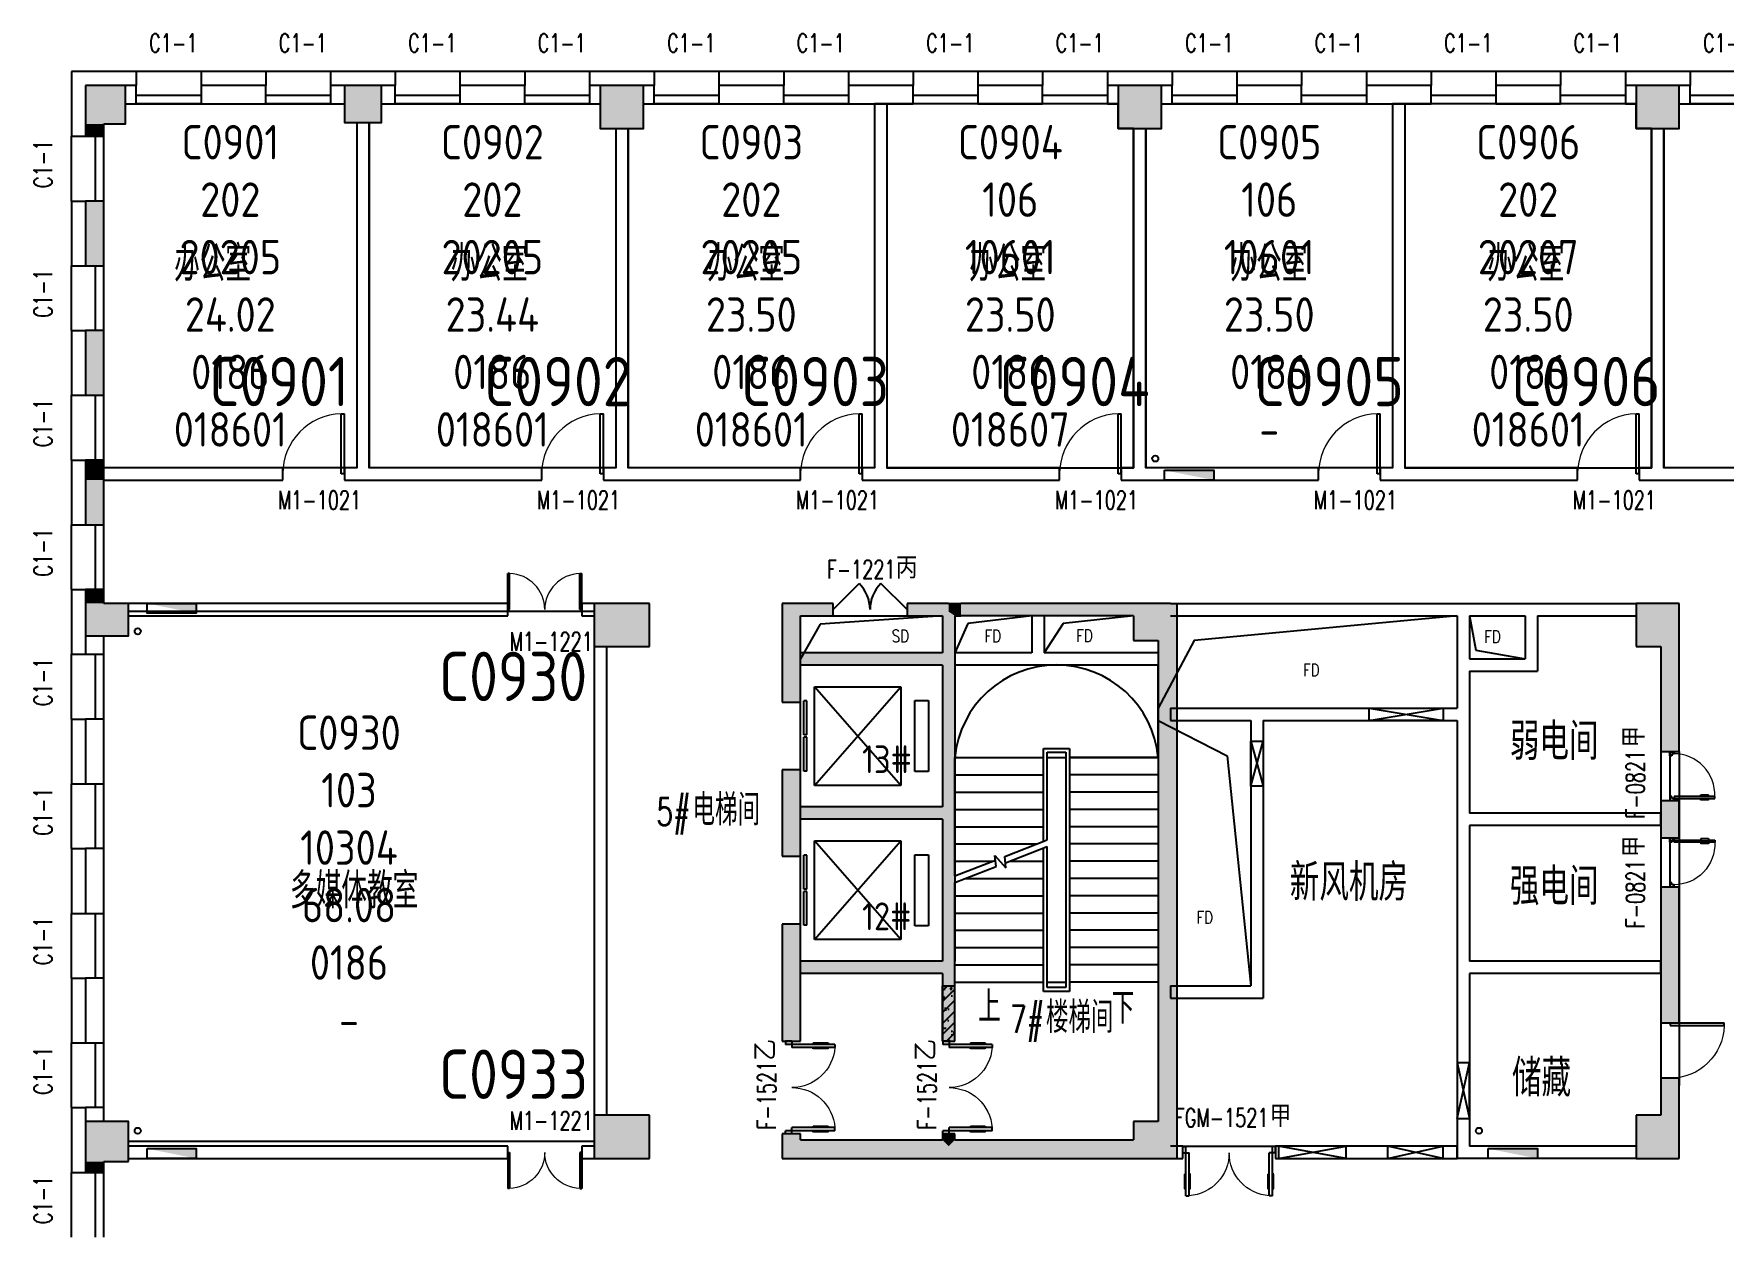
# Model space of a CAD drawing. Extents: x 1296333 to 1372130, y 313528 to 416301.
# Drawn here: x 1296358 to 1323788, y 323590 to 343101 of the extents above; entities that cross this region are included whole.
import ezdxf
from ezdxf.enums import TextEntityAlignment as Align

# ---------------------------------------------------------------- set-up
doc = ezdxf.new("R2010")
doc.units = 0
doc.header["$LTSCALE"] = 1000
doc.header["$MEASUREMENT"] = 0
for name, color, linetype in [('body', 30, 'Continuous'), ('name', 1, 'Continuous'), ('RM$', 5, 'Continuous'), ('RM$TXT', 5, 'Continuous'), ('消防', 222, 'Continuous')]:
    doc.layers.add(name, color=color, linetype=linetype)
doc.styles.add('-宋体', font='GBENOR.shx', dxfattribs={"bigfont": 'GBCBIG.shx'})
doc.styles.add('_HZTXT', font='txt.shx', dxfattribs={"width": 0.8, "bigfont": 'hztxt.shx'})
doc.styles.add('_TCH_DIM', font='SIMPLEX', dxfattribs={"bigfont": 'GBCBIG'})
doc.styles.add('_TCH_WINDOW', font='txt.shx', dxfattribs={"height": 3.5, "bigfont": 'hztxt.shx'})
doc.styles.get("Standard").update_dxf_attribs({"font": 'gbenor.shx', "bigfont": 'gbcbig.shx'})

# ---------------------------------------------------------------- blocks, each defined once
blk = doc.blocks.new('cde')
at = {"layer": '消防'}
blk.add_hatch(color=256, dxfattribs=at).paths.add_polyline_path([(-873427, -271674), (-874227, -271674), (-873427, -271834)])
blk.add_lwpolyline([(-874227, -271674), (-873427, -271674), (-873427, -271834), (-874227, -271834)], close=True, dxfattribs=at)
blk = doc.blocks.new('dxwq')
at = {"layer": 'name'}
for s, p in [('13#', (-1158128, -383031)), ('12#', (-1158128, -385577))]:
    blk.add_text(s, height=450, dxfattribs=at).set_placement(p)
blk = doc.blocks.new('$WINLIB2D$00000004')
for p, q in [((-0.5, 0.5), (0.5, 0.5)), ((-0.5, 0.241), (0.5, 0.241)), ((-0.5, -0.5), (0.5, -0.5))]:
    blk.add_line(p, q)
blk = doc.blocks.new('$DorLib2D$00000001')
for p, q in [((0.45, 0.975), (0.5, 0.975)), ((0.45, 0), (0.45, 0.975)), ((0.5, 0), (0.5, 0.975)), ((0.5, 0), (0.45, 0))]:
    blk.add_line(p, q)
at = {"lineweight": 13}
blk.add_arc((0.475, 0), 0.975, 91.4693, 180, dxfattribs=at)
blk = doc.blocks.new('$DorLib2D$00000002')
for p, q in [((-0.5, 0), (-0.5, 0.4875)), ((-0.475, 0.4875), (-0.5, 0.4875)), ((-0.475, 0), (-0.475, 0.4875)), ((0.475, 0), (0.475, 0.4875)), ((0.475, 0.4875), (0.5, 0.4875)), ((0.5, 0), (0.5, 0.4875)), ((-0.5, 0), (-0.475, 0)), ((0.5, 0), (0.475, 0))]:
    blk.add_line(p, q)
at = {"lineweight": 13}
for centre, start, end in [((-0.4875, 0), 0, 88.53072), ((0.4875, 0), 91.46928, 180)]:
    blk.add_arc(centre, 0.4875, start, end, dxfattribs=at)
blk = doc.blocks.new('$DorLib2D$00000009')
at = {"lineweight": 13}
for p, q in [((0.378, 0.782), (0.378, 0.624)), ((0.489, 0.782), (0.489, 0.624))]:
    blk.add_line(p, q, dxfattribs=at)
for p, q in [((0.413, 0.782), (0.378, 0.782)), ((0.413, 0.905), (0.413, 0.081)), ((0.454, 0.905), (0.413, 0.905)), ((0.454, 0.081), (0.454, 0.905)), ((0.489, 0.782), (0.454, 0.782)), ((0.413, 0.624), (0.378, 0.624)), ((0.489, 0.624), (0.454, 0.624)), ((-0.494, 0.081), (-0.453, 0.081)), ((-0.494, -0.002), (-0.494, 0.081)), ((-0.453, 0.081), (-0.453, 0.039)), ((-0.453, 0.039), (-0.412, 0.039)), ((-0.412, 0.039), (-0.412, -0.002)), ((0.413, 0.081), (0.454, 0.081)), ((0.454, 0.039), (0.413, 0.039)), ((0.413, 0.039), (0.413, -0.002)), ((0.495, 0.081), (0.454, 0.081)), ((0.454, 0.081), (0.454, 0.039)), ((0.495, -0.002), (0.495, 0.081)), ((-0.494, -0.002), (-0.494, -0.002)), ((-0.412, -0.002), (-0.494, -0.002)), ((0.413, -0.002), (0.495, -0.002)), ((0.495, -0.002), (0.495, -0.002))]:
    blk.add_line(p, q)
blk.add_arc((0.372, 0.082), 0.825, 87.134, 180.0717, dxfattribs=at)
blk = doc.blocks.new('$DorLib2D$00000011')
at = {"lineweight": 13}
for p, q in [((-0.483, 0.396), (-0.483, 0.235)), ((-0.417, 0.396), (-0.417, 0.235)), ((0.417, 0.396), (0.417, 0.235)), ((0.483, 0.396), (0.483, 0.235))]:
    blk.add_line(p, q, dxfattribs=at)
for p, q in [((-0.483, 0.396), (-0.467, 0.396)), ((-0.467, 0.471), (-0.467, -0.062)), ((-0.467, 0.471), (-0.433, 0.471)), ((-0.433, 0.471), (-0.433, 0.004)), ((-0.417, 0.396), (-0.433, 0.396)), ((0.417, 0.396), (0.433, 0.396)), ((0.433, 0.471), (0.433, 0.004)), ((0.467, 0.471), (0.433, 0.471)), ((0.467, 0.471), (0.467, -0.062)), ((0.483, 0.396), (0.467, 0.396)), ((-0.483, 0.235), (-0.467, 0.235)), ((-0.417, 0.235), (-0.433, 0.235)), ((0.417, 0.235), (0.433, 0.235)), ((0.483, 0.235), (0.467, 0.235)), ((-0.5, 0.004), (-0.433, 0.004)), ((-0.5, 0.004), (-0.5, -0.062)), ((0.5, 0.004), (0.433, 0.004)), ((0.5, 0.004), (0.5, -0.062)), ((-0.5, -0.062), (-0.467, -0.062)), ((0.5, -0.062), (0.467, -0.062))]:
    blk.add_line(p, q)
for centre, start, end in [((-0.467, 0.004), 0, 85.904), ((0.467, 0.004), 94.096, 180)]:
    blk.add_arc(centre, 0.467, start, end, dxfattribs=at)
blk = doc.blocks.new('$TCHSYS$LDOR22D')
for p, q in [((-0.517, 0.833), (-0.017, 0.833)), ((-0.517, 0.833), (-0.517, 0.667)), ((-0.017, 0.833), (-0.017, 0.667)), ((0.017, 0.833), (0.017, 0.667)), ((0.017, 0.833), (0.517, 0.833)), ((0.517, 0.833), (0.517, 0.667)), ((-0.517, 0.667), (-0.017, 0.667)), ((-0.5, 0.5), (0.5, 0.5)), ((0.017, 0.667), (0.517, 0.667))]:
    blk.add_line(p, q)
blk = doc.blocks.new('$DorLib2D$00000116')
at = {"color": 0}
for p, q in [((-0.5, 0), (-0.146, 0.354)), ((0.5, 0), (0.146, 0.354))]:
    blk.add_line(p, q, dxfattribs=at)
for centre, start, end in [((-0.5, 0), 0, 45), ((0.5, 0), 135, 180)]:
    blk.add_arc(centre, 0.5, start, end, dxfattribs=at)

msp = doc.modelspace()

# ---------------------------------------------------------------- hatches: boundary and pattern name
at = {"layer": 'body'}
for points in [[(1297194, 341639), (1297844, 341639), (1297844, 342264), (1297194, 342264)], [(1301394, 341664), (1301994, 341664), (1301994, 342264), (1301394, 342264)], [(1305544, 341564), (1306244, 341564), (1306244, 342264), (1305544, 342264)], [(1313944, 341564), (1314644, 341564), (1314644, 342264), (1313944, 342264)], [(1322344, 341564), (1323044, 341564), (1323044, 342264), (1322344, 342264)], [(1297494, 341639), (1297194, 341639), (1297194, 341440), (1297494, 341440)], [(1297194, 340390), (1297194, 339340), (1297494, 339340), (1297494, 340390)], [(1297194, 338290), (1297194, 337240), (1297494, 337240), (1297494, 338290)], [(1297494, 335865), (1297494, 336190), (1297194, 336190), (1297194, 335865)], [(1297194, 335865), (1297194, 335140), (1297494, 335140), (1297494, 335865)], [(1297194, 333865), (1297494, 333865), (1297494, 334090), (1297194, 334090)], [(1297194, 333340), (1297894, 333340), (1297894, 333865), (1297194, 333865)], [(1305444, 333165), (1306344, 333165), (1306344, 333865), (1305444, 333865)], [(1308794, 333665), (1309319, 333665), (1309319, 333865), (1308494, 333865)], [(1308494, 333865), (1308494, 332265), (1308794, 332265), (1308794, 333665)], [(1311194, 333865), (1310519, 333865), (1310519, 333665), (1311094, 333665), (1311194, 333731)], [(1311194, 333731), (1311294, 333665), (1311394, 333665), (1311394, 333865), (1311194, 333865)], [(1312644, 333665), (1312644, 333865), (1311394, 333865), (1311394, 333665)], [(1314194, 333665), (1314194, 333865), (1312644, 333865), (1312644, 333665)], [(1314794, 333865), (1314194, 333865), (1314194, 333265), (1314794, 333265)], [(1314794, 333865), (1314794, 333265), (1314594, 333265), (1314594, 333065), (1314894, 333065), (1314894, 333865)], [(1322344, 333165), (1323044, 333165), (1323044, 333865), (1322344, 333865)], [(1311194, 333731), (1311094, 333665), (1311094, 333065), (1311160, 332998), (1311294, 333065), (1311294, 333665)], [(1311160, 332998), (1311094, 333065), (1308794, 333065), (1308794, 332865), (1311094, 332865)], [(1311160, 332998), (1311094, 332865), (1311094, 330565), (1311160, 330498), (1311294, 330565), (1311294, 333065)], [(1314594, 325465), (1314794, 325465), (1314794, 324865), (1314894, 324865), (1314894, 333065), (1314594, 333065)], [(1323044, 333165), (1322744, 333165), (1322744, 331465), (1323044, 331465)], [(1308794, 329765), (1308794, 331165), (1308494, 331165), (1308494, 329765)], [(1311160, 330498), (1311094, 330565), (1308794, 330565), (1308794, 330365), (1311094, 330365)], [(1311160, 330498), (1311094, 330365), (1311094, 328065), (1311160, 327998), (1311294, 328065), (1311294, 330565)], [(1323044, 330065), (1323044, 330665), (1322744, 330665), (1322744, 330065)], [(1323044, 327065), (1323044, 329265), (1322744, 329265), (1322744, 327065)], [(1308794, 326765), (1308794, 328665), (1308494, 328665), (1308494, 326765)], [(1311160, 327998), (1311094, 328065), (1308794, 328065), (1308794, 327865), (1311094, 327865)], [(1311094, 327865), (1311094, 326765), (1311294, 326765), (1311294, 328065), (1311160, 327998)], [(1322744, 325565), (1323044, 325565), (1323044, 326165), (1322744, 326165)], [(1297194, 324815), (1297894, 324815), (1297894, 325465), (1297194, 325465)], [(1305444, 324865), (1306344, 324865), (1306344, 325565), (1305444, 325565)], [(1314794, 325465), (1314194, 325465), (1314194, 324865), (1314794, 324865)], [(1322344, 324865), (1323044, 324865), (1323044, 325565), (1322344, 325565)], [(1308794, 325165), (1308794, 325265), (1308494, 325265), (1308494, 324865)], [(1308794, 325165), (1308494, 324865), (1311194, 324865), (1311194, 325065), (1311094, 325165)], [(1311294, 325165), (1311294, 325265), (1311094, 325265), (1311094, 325165), (1311194, 325065)], [(1311194, 325065), (1311194, 324865), (1314194, 324865), (1314194, 325165), (1311294, 325165)], [(1297494, 324815), (1297194, 324815), (1297194, 324640), (1297494, 324640)]]:
    msp.add_hatch(color=256, dxfattribs=at).paths.add_polyline_path(points)
h = msp.add_hatch(dxfattribs=at)
h.set_pattern_fill('钢筋混凝土', color=256, scale=50, style=0)
h.set_pattern_definition([(45, (1133416, 671751.71), (-88.388348, 88.388348), []), (50, (1133416, 671751.7), (358.6301, -31.37607), [37.5, -412.5]), (355, (1133416, 671751.7), (-69.37567, 376.09607), [30, -330]), (100.4514, (1133445.88, 671749.1), (289.2547, 344.71977), [31.8701, -350.57106]), (46.1842, (1133416, 671851.7), (533.6205, -82.7595), [56.25, -618.75]), (96.6356, (1133460.47, 671844.8), (467.33135, 487.05894), [47.80514, -525.8565]), (351.1842, (1133416, 671851.7), (467.331, 487.0593), [45, -495]), (21, (1133466, 671826.7), (298.45353, -201.30945), [37.5, -412.5]), (326, (1133466, 671826.7), (121.65767, 362.57502), [30, -330]), (71.4514, (1133490.87, 671809.93), (420.1113, 161.26525), [31.8701, -350.57106]), (37.5, (1133416, 671751.71), (6.079928, 166.446927), [0, -326, 0, -335, 0, -331.25]), (7.5, (1133416, 671751.71), (131.53477, 197.20586), [0, -191, 0, -318.5, 0, -126.25]), (327.5, (1133304.5, 671751.71), (266.91122, -11.277436), [0, -125, 0, -390, 0, -517.5]), (317.5, (1133254.5, 671751.7), (291.59308, 50.05249), [0, -162.5, 0, -259, 0, -367.5])])
h.paths.add_polyline_path([(1311294, 326765), (1311294, 327665), (1311094, 327665), (1311094, 326765)])

# ---------------------------------------------------------------- linework, layer by layer
for p, q in [((1296969, 342490), (1296969, 341440)), ((1298019, 342490), (1296969, 342490)), ((1298019, 342490), (1298019, 342264)), ((1300119, 342490), (1299069, 342490)), ((1299069, 342490), (1299069, 342264)), ((1300119, 342490), (1300119, 342264)), ((1301694, 342490), (1301169, 342490)), ((1301169, 342490), (1301169, 342264)), ((1302219, 342490), (1301694, 342490)), ((1302219, 342490), (1302219, 342264)), ((1304319, 342490), (1303269, 342490)), ((1303269, 342490), (1303269, 342264)), ((1304319, 342490), (1304319, 342264)), ((1305894, 342490), (1305369, 342490)), ((1305369, 342490), (1305369, 342264)), ((1306419, 342490), (1305894, 342490)), ((1306419, 342490), (1306419, 342264)), ((1308519, 342490), (1307469, 342490)), ((1307469, 342490), (1307469, 342264)), ((1308519, 342490), (1308519, 342264)), ((1310619, 342490), (1309569, 342490)), ((1309569, 342490), (1309569, 342264)), ((1310619, 342490), (1310619, 342264)), ((1312719, 342490), (1311669, 342490)), ((1311669, 342490), (1311669, 342264)), ((1312719, 342490), (1312719, 342264)), ((1314294, 342490), (1313769, 342490)), ((1313769, 342490), (1313769, 342264)), ((1314819, 342490), (1314294, 342490)), ((1314819, 342490), (1314819, 342264)), ((1316919, 342490), (1315869, 342490)), ((1315869, 342490), (1315869, 342264)), ((1316919, 342490), (1316919, 342264)), ((1319019, 342490), (1317969, 342490)), ((1317969, 342490), (1317969, 342264)), ((1319019, 342490), (1319019, 342264)), ((1321119, 342490), (1320069, 342490)), ((1320069, 342490), (1320069, 342264)), ((1321119, 342490), (1321119, 342264)), ((1322694, 342490), (1322169, 342490)), ((1322169, 342490), (1322169, 342264)), ((1323219, 342490), (1322694, 342490)), ((1323219, 342490), (1323219, 342264)), ((1297816, 342264), (1297194, 342264)), ((1297194, 342264), (1297194, 341639)), ((1297844, 342264), (1297816, 342264)), ((1297844, 341639), (1297844, 342264)), ((1298019, 342264), (1297844, 342264)), ((1298019, 341965), (1298019, 342264)), ((1300119, 342264), (1299069, 342264)), ((1299069, 342264), (1299069, 341965)), ((1300119, 341965), (1300119, 342264)), ((1301394, 342264), (1301169, 342264)), ((1301169, 342264), (1301169, 341965)), ((1301994, 342264), (1301394, 342264)), ((1301394, 342264), (1301394, 341664)), ((1302219, 342264), (1301994, 342264)), ((1301994, 341664), (1301994, 342264)), ((1302219, 341965), (1302219, 342264)), ((1304319, 342264), (1303269, 342264)), ((1303269, 342264), (1303269, 341965)), ((1304319, 341965), (1304319, 342264)), ((1305544, 342264), (1305369, 342264)), ((1305369, 342264), (1305369, 341965)), ((1306244, 342264), (1305544, 342264)), ((1305544, 342264), (1305544, 341564)), ((1306419, 342264), (1306244, 342264)), ((1306244, 341564), (1306244, 342264)), ((1306419, 341965), (1306419, 342264)), ((1308519, 342264), (1307469, 342264)), ((1307469, 342264), (1307469, 341965)), ((1308519, 341965), (1308519, 342264)), ((1310619, 342264), (1309569, 342264)), ((1309569, 342264), (1309569, 341965)), ((1310619, 341965), (1310619, 342264)), ((1312719, 342264), (1311669, 342264)), ((1311669, 342264), (1311669, 341965)), ((1312719, 341965), (1312719, 342264)), ((1313944, 342264), (1313769, 342264)), ((1313769, 342264), (1313769, 341965)), ((1314644, 342264), (1313944, 342264)), ((1313944, 342264), (1313944, 341564)), ((1314819, 342264), (1314644, 342264)), ((1314644, 341564), (1314644, 342264)), ((1314819, 341965), (1314819, 342264)), ((1316919, 342264), (1315869, 342264)), ((1315869, 342264), (1315869, 341965)), ((1316919, 341965), (1316919, 342264)), ((1319019, 342264), (1317969, 342264)), ((1317969, 342264), (1317969, 341965)), ((1319019, 341965), (1319019, 342264)), ((1321119, 342264), (1320069, 342264)), ((1320069, 342264), (1320069, 341965)), ((1321119, 341965), (1321119, 342264)), ((1322344, 342264), (1322169, 342264)), ((1322169, 342264), (1322169, 341965)), ((1323044, 342264), (1322344, 342264)), ((1322344, 342264), (1322344, 341564)), ((1323219, 342264), (1323044, 342264)), ((1323044, 341564), (1323044, 342264)), ((1323219, 341965), (1323219, 342264)), ((1297844, 341965), (1298019, 341965)), ((1299069, 341965), (1300119, 341965)), ((1301169, 341965), (1301394, 341965)), ((1301994, 341965), (1302219, 341965)), ((1303269, 341965), (1304319, 341965)), ((1305369, 341965), (1305544, 341965)), ((1306244, 341965), (1306419, 341965)), ((1307469, 341965), (1308519, 341965)), ((1309569, 341965), (1310619, 341965)), ((1309994, 341965), (1309994, 336065)), ((1310194, 341965), (1309994, 341965)), ((1310194, 341965), (1310194, 336065)), ((1311669, 341965), (1312719, 341965)), ((1313769, 341965), (1313944, 341965)), ((1314644, 341965), (1314819, 341965)), ((1315869, 341965), (1316919, 341965)), ((1317969, 341965), (1319019, 341965)), ((1318394, 341965), (1318394, 336065)), ((1318594, 341965), (1318394, 341965)), ((1318594, 341965), (1318594, 336065)), ((1320069, 341965), (1321119, 341965)), ((1322169, 341965), (1322344, 341965)), ((1323044, 341965), (1323219, 341965)), ((1297194, 341639), (1297194, 341440)), ((1297494, 341440), (1297494, 341639)), ((1297494, 341639), (1297844, 341639)), ((1301394, 341664), (1301994, 341664)), ((1301594, 341664), (1301594, 336065)), ((1301794, 341664), (1301794, 336065)), ((1305544, 341564), (1306244, 341564)), ((1305794, 341564), (1305794, 336065)), ((1305994, 341564), (1305994, 336065)), ((1313944, 341564), (1314644, 341564)), ((1314194, 341564), (1314194, 336065)), ((1314394, 341564), (1314394, 336065)), ((1322344, 341564), (1323044, 341564)), ((1322594, 341564), (1322594, 336065)), ((1322794, 341564), (1322794, 336065)), ((1296969, 341440), (1297194, 341440)), ((1297194, 341440), (1297494, 341440)), ((1296969, 340390), (1296969, 339340)), ((1296969, 340390), (1297194, 340390)), ((1297194, 340390), (1297194, 339340)), ((1297494, 340390), (1297194, 340390)), ((1297494, 339340), (1297494, 340390)), ((1296969, 339340), (1297194, 339340)), ((1297194, 339340), (1297494, 339340)), ((1296969, 338290), (1296969, 337240)), ((1296969, 338290), (1297194, 338290)), ((1297194, 338290), (1297194, 337240)), ((1297494, 338290), (1297194, 338290)), ((1297494, 337240), (1297494, 338290)), ((1296969, 337240), (1297194, 337240)), ((1297194, 337240), (1297494, 337240)), ((1296969, 336190), (1296969, 335865)), ((1296969, 336190), (1297194, 336190)), ((1297494, 336190), (1297194, 336190)), ((1297194, 336190), (1297194, 335865)), ((1297494, 335865), (1297494, 336190)), ((1300394, 336065), (1297494, 336065)), ((1300394, 335865), (1300394, 336065)), ((1301594, 336065), (1301394, 336065)), ((1301394, 336065), (1301394, 335865)), ((1304594, 336065), (1301794, 336065)), ((1304594, 335865), (1304594, 336065)), ((1305794, 336065), (1305594, 336065)), ((1305594, 336065), (1305594, 335865)), ((1308794, 336065), (1305994, 336065)), ((1308794, 335865), (1308794, 336065)), ((1309994, 336065), (1309794, 336065)), ((1309794, 336065), (1309794, 335865)), ((1312994, 336065), (1310194, 336065)), ((1312994, 335865), (1312994, 336065)), ((1314194, 336065), (1313994, 336065)), ((1313994, 336065), (1313994, 335865)), ((1317194, 336065), (1314394, 336065)), ((1317194, 335865), (1317194, 336065)), ((1318394, 336065), (1318194, 336065)), ((1318194, 336065), (1318194, 335865)), ((1321394, 336065), (1318594, 336065)), ((1321394, 335865), (1321394, 336065)), ((1322594, 336065), (1322394, 336065)), ((1322394, 336065), (1322394, 335865)), ((1325594, 336065), (1322794, 336065)), ((1296969, 335865), (1296969, 335140)), ((1297194, 335865), (1297194, 335140)), ((1297494, 335140), (1297494, 335865)), ((1297494, 335865), (1300394, 335865)), ((1301394, 335865), (1301594, 335865)), ((1301594, 335865), (1304594, 335865)), ((1305594, 335865), (1305794, 335865)), ((1305794, 335865), (1308794, 335865)), ((1309794, 335865), (1309994, 335865)), ((1309994, 335865), (1312994, 335865)), ((1313994, 335865), (1314194, 335865)), ((1314194, 335865), (1317194, 335865)), ((1318194, 335865), (1318394, 335865)), ((1318394, 335865), (1321394, 335865)), ((1322394, 335865), (1322594, 335865)), ((1322594, 335865), (1325594, 335865)), ((1296969, 335140), (1297194, 335140)), ((1297194, 335140), (1297494, 335140)), ((1296969, 334090), (1296969, 333565)), ((1296969, 334090), (1297194, 334090)), ((1297494, 334090), (1297194, 334090)), ((1297194, 334090), (1297194, 333865)), ((1297194, 333865), (1297194, 333340)), ((1297494, 333865), (1297494, 334090)), ((1297894, 333865), (1297494, 333865)), ((1304044, 333865), (1297894, 333865)), ((1297894, 333340), (1297894, 333865)), ((1304044, 333665), (1304044, 333865)), ((1305444, 333865), (1305244, 333865)), ((1305244, 333865), (1305244, 333665)), ((1306344, 333865), (1305444, 333865)), ((1305444, 333865), (1305444, 333165)), ((1306344, 333165), (1306344, 333865)), ((1309319, 333865), (1308494, 333865)), ((1308494, 333865), (1308494, 332265)), ((1309319, 333665), (1309319, 333865)), ((1311194, 333865), (1310519, 333865)), ((1310519, 333865), (1310519, 333665)), ((1311194, 333865), (1311394, 333865)), ((1312644, 333865), (1311394, 333865)), ((1314194, 333865), (1312644, 333865)), ((1314794, 333865), (1314194, 333865)), ((1314794, 333865), (1319644, 333865)), ((1314894, 333865), (1314894, 333065)), ((1319644, 333865), (1320744, 333865)), ((1320744, 333865), (1322344, 333865)), ((1323044, 333865), (1322344, 333865)), ((1322344, 333865), (1322344, 333165)), ((1323044, 333165), (1323044, 333865)), ((1296969, 333565), (1296969, 333040)), ((1297894, 333665), (1304044, 333665)), ((1305244, 333665), (1305444, 333665)), ((1308794, 333665), (1309319, 333665)), ((1308794, 332265), (1308794, 333665)), ((1311094, 333665), (1309109, 333531)), ((1309319, 333665), (1310519, 333665)), ((1310519, 333665), (1311094, 333665)), ((1311094, 333665), (1311094, 333065)), ((1311294, 333665), (1311294, 333065)), ((1311294, 333665), (1311394, 333665)), ((1312644, 333665), (1311394, 333665)), ((1312544, 333665), (1311503, 333540)), ((1312544, 333665), (1312544, 333065)), ((1314194, 333665), (1312644, 333665)), ((1312744, 333665), (1312744, 333065)), ((1314194, 333665), (1313053, 333540)), ((1314194, 333665), (1314194, 333265)), ((1314794, 333665), (1319444, 333665)), ((1319444, 333665), (1319444, 332965)), ((1319644, 333665), (1319744, 333109)), ((1319644, 333665), (1319644, 332965)), ((1319644, 333665), (1320544, 333665)), ((1320544, 333665), (1320544, 332965)), ((1320744, 333665), (1320744, 332765)), ((1320744, 333665), (1322344, 333665)), ((1297194, 333340), (1297194, 333040)), ((1297194, 333340), (1297894, 333340)), ((1297494, 333040), (1297494, 333340)), ((1309109, 333531), (1308794, 332965)), ((1311503, 333540), (1311294, 333065)), ((1313053, 333540), (1312744, 333065)), ((1296969, 333040), (1297194, 333040)), ((1297194, 333040), (1297494, 333040)), ((1305444, 333165), (1306344, 333165)), ((1305444, 333165), (1305444, 325565)), ((1305644, 333165), (1305644, 325565)), ((1311094, 333065), (1308794, 333065)), ((1308794, 332865), (1308794, 333065)), ((1311294, 333065), (1311294, 330565)), ((1312544, 333065), (1311294, 333065)), ((1314594, 333065), (1312744, 333065)), ((1314194, 333265), (1314594, 333265)), ((1314594, 333265), (1314594, 333065)), ((1314594, 333065), (1314594, 325465)), ((1314894, 333065), (1314894, 324865)), ((1319744, 333109), (1320544, 332965)), ((1322344, 333165), (1322744, 333165)), ((1322744, 333165), (1322744, 331465)), ((1323044, 331465), (1323044, 333165)), ((1311094, 332865), (1308794, 332865)), ((1311094, 332865), (1311094, 330565)), ((1312644, 332865), (1311294, 332865)), ((1314594, 332865), (1311294, 332865)), ((1311294, 332865), (1311294, 331365)), ((1314594, 332865), (1312644, 332865)), ((1314594, 331365), (1314594, 332865)), ((1319444, 332965), (1319444, 332165)), ((1319644, 332965), (1320544, 332965)), ((1319644, 332765), (1320744, 332765)), ((1319644, 332765), (1319644, 332165)), ((1309019, 330915), (1309019, 332515)), ((1309019, 332515), (1310419, 332515)), ((1310419, 330915), (1309019, 332515)), ((1309019, 330915), (1310419, 332515)), ((1310419, 332515), (1310419, 330915)), ((1308494, 332265), (1308794, 332265)), ((1310644, 331140), (1310644, 332290)), ((1310644, 332290), (1310869, 332290)), ((1310869, 332290), (1310869, 331140)), ((1296969, 331990), (1296969, 330940)), ((1296969, 331990), (1297194, 331990)), ((1297194, 331990), (1297194, 330940)), ((1297494, 331990), (1297194, 331990)), ((1297494, 330940), (1297494, 331990)), ((1314594, 331965), (1315710, 331395)), ((1314794, 332165), (1316294, 332165)), ((1314794, 332165), (1314794, 331965)), ((1314794, 331965), (1316094, 331965)), ((1316094, 331965), (1316094, 327665)), ((1316294, 332165), (1319444, 332165)), ((1316294, 331965), (1316294, 327465)), ((1316294, 331965), (1319444, 331965)), ((1318012, 332165, -200000), (1319212, 332165, -200000)), ((1318012, 331965, -200000), (1318012, 332165, -200000)), ((1318012, 331965), (1319212, 332165, -200000)), ((1318012, 332165, -200000), (1319212, 331965, -200000)), ((1319212, 331965, -200000), (1318012, 331965, -200000)), ((1319212, 332165, -200000), (1319212, 331965, -200000)), ((1319444, 331965), (1319444, 330365)), ((1319644, 332165), (1319644, 330465)), ((1311294, 329447), (1311294, 331365)), ((1311294, 331365), (1312734, 331365)), ((1311294, 331365), (1312734, 331365)), ((1312734, 330006), (1312734, 331515)), ((1312734, 331515), (1313154, 331515)), ((1312794, 330030), (1312794, 331455)), ((1312794, 331455), (1313094, 331455)), ((1312794, 330030), (1312794, 331365)), ((1312794, 331365), (1313094, 331365)), ((1313094, 331455), (1313094, 327635)), ((1313094, 331365), (1313094, 327725)), ((1313154, 331515), (1313154, 327575)), ((1314594, 331365), (1313154, 331365)), ((1313154, 331365), (1314594, 331365)), ((1314594, 331365), (1314594, 327725)), ((1315710, 331395), (1316094, 327665)), ((1316094, 331630), (1316294, 331630)), ((1316094, 330900), (1316094, 331630)), ((1316094, 331630), (1316294, 330900)), ((1316094, 330900), (1316294, 331630)), ((1316294, 331630), (1316294, 330900)), ((1322744, 331465), (1322744, 330665)), ((1322744, 331465), (1322744, 326165)), ((1322744, 331465), (1323044, 331465)), ((1322892, 331465), (1322892, 330665)), ((1323044, 331465), (1323044, 326048)), ((1308794, 331165), (1308494, 331165)), ((1308494, 331165), (1308494, 329765)), ((1308794, 329765), (1308794, 331165)), ((1310869, 331140), (1310644, 331140)), ((1296969, 330940), (1297194, 330940)), ((1297194, 330940), (1297494, 330940)), ((1310419, 330915), (1309019, 330915)), ((1311294, 331085), (1312734, 331085)), ((1314594, 331085), (1313154, 331085)), ((1316294, 330900), (1316094, 330900)), ((1311094, 330565), (1308794, 330565)), ((1308794, 330365), (1308794, 330565)), ((1311294, 330805), (1312734, 330805)), ((1311294, 330565), (1311294, 328065)), ((1314594, 330805), (1313154, 330805)), ((1323044, 330665), (1322744, 330665)), ((1322744, 330665), (1322744, 330065)), ((1323044, 330065), (1323044, 330665)), ((1311094, 330365), (1308794, 330365)), ((1311094, 330365), (1311094, 328065)), ((1311294, 330525), (1312734, 330525)), ((1314594, 330525), (1313154, 330525)), ((1319444, 330365), (1319444, 328065)), ((1322744, 330465), (1319644, 330465)), ((1322744, 330265), (1322744, 330465)), ((1309019, 328415), (1309019, 330015)), ((1309019, 330015), (1310419, 330015)), ((1310419, 328415), (1309019, 330015)), ((1309019, 328415), (1310419, 330015)), ((1310419, 330015), (1310419, 328415)), ((1311294, 330245), (1312734, 330245)), ((1312103, 329761), (1312794, 330030)), ((1314594, 330245), (1313154, 330245)), ((1322744, 330265), (1319644, 330265)), ((1319644, 330265), (1319644, 328065)), ((1322744, 330065), (1322744, 329265)), ((1322744, 330065), (1323044, 330065)), ((1322892, 330061), (1322892, 329265)), ((1296969, 329890), (1296969, 328840)), ((1296969, 329890), (1297194, 329890)), ((1297194, 329890), (1297194, 328840)), ((1297494, 329890), (1297194, 329890)), ((1297494, 328840), (1297494, 329890)), ((1308494, 329765), (1308794, 329765)), ((1310644, 328640), (1310644, 329790)), ((1310644, 329790), (1310869, 329790)), ((1310869, 329790), (1310869, 328640)), ((1311294, 329965), (1312626, 329965)), ((1311966, 329601), (1311946, 329778)), ((1311946, 329778), (1312124, 329576)), ((1312124, 329576), (1312103, 329761)), ((1312115, 329658), (1312794, 329922)), ((1312734, 327575), (1312734, 329899)), ((1312794, 327725), (1312794, 329922)), ((1312794, 327635), (1312794, 329922)), ((1314594, 329965), (1313154, 329965)), ((1311294, 329447), (1311954, 329703)), ((1311294, 329685), (1311906, 329685)), ((1311294, 329339), (1311966, 329601)), ((1312182, 329685), (1312734, 329685)), ((1314594, 329685), (1313154, 329685)), ((1311294, 327725), (1311294, 329339)), ((1311461, 329405), (1312734, 329405)), ((1314594, 329405), (1313154, 329405)), ((1323044, 329265), (1322744, 329265)), ((1322744, 329265), (1322744, 327065)), ((1323044, 327065), (1323044, 329265)), ((1311294, 329125), (1312734, 329125)), ((1314594, 329125), (1313154, 329125)), ((1296969, 328840), (1297194, 328840)), ((1297194, 328840), (1297494, 328840)), ((1308794, 328665), (1308494, 328665)), ((1308494, 328665), (1308494, 326765)), ((1308794, 326765), (1308794, 328665)), ((1310869, 328640), (1310644, 328640)), ((1311294, 328845), (1312734, 328845)), ((1314594, 328845), (1313154, 328845)), ((1310419, 328415), (1309019, 328415)), ((1311294, 328565), (1312734, 328565)), ((1314594, 328565), (1313154, 328565)), ((1311294, 328285), (1312734, 328285)), ((1314594, 328285), (1313154, 328285)), ((1311094, 328065), (1308794, 328065)), ((1308794, 327865), (1308794, 328065)), ((1311094, 327865), (1308794, 327865)), ((1311094, 327865), (1311094, 326765)), ((1311294, 326765), (1311294, 328065)), ((1311294, 328005), (1312734, 328005)), ((1314594, 328005), (1313154, 328005)), ((1319444, 328065), (1319444, 324865)), ((1322744, 328065), (1319644, 328065)), ((1322744, 327865), (1319644, 327865)), ((1319644, 327865), (1319644, 325065)), ((1322744, 327865), (1322744, 328065)), ((1296969, 327790), (1296969, 326740)), ((1296969, 327790), (1297194, 327790)), ((1297194, 327790), (1297194, 326740)), ((1297494, 327790), (1297194, 327790)), ((1297494, 326740), (1297494, 327790)), ((1311094, 326765), (1311094, 327665)), ((1311094, 327665), (1311294, 327665)), ((1311294, 327725), (1312734, 327725)), ((1311294, 326765), (1311294, 327665)), ((1313154, 327575), (1312734, 327575)), ((1312794, 327725), (1313094, 327725)), ((1313094, 327635), (1312794, 327635)), ((1314594, 327725), (1313154, 327725)), ((1314794, 327665), (1316094, 327665)), ((1314794, 327665), (1314794, 327465)), ((1314794, 327465), (1316294, 327465)), ((1322744, 327065), (1323044, 327065)), ((1296969, 326740), (1297194, 326740)), ((1297194, 326740), (1297494, 326740)), ((1308494, 326765), (1308794, 326765)), ((1311094, 326765), (1311294, 326765)), ((1311094, 326765), (1311294, 326765)), ((1319644, 326414), (1319444, 326414)), ((1319444, 326414), (1319444, 325514)), ((1319444, 326414), (1319644, 325514)), ((1319444, 325514), (1319644, 326414)), ((1319644, 325514), (1319644, 326414)), ((1323044, 326165), (1322744, 326165)), ((1322744, 326165), (1322744, 325565)), ((1323044, 325565), (1323044, 326165)), ((1296969, 325690), (1296969, 325165)), ((1296969, 325690), (1297194, 325690)), ((1297494, 325690), (1297194, 325690)), ((1297194, 325690), (1297194, 325465)), ((1297494, 325465), (1297494, 325690)), ((1297894, 325465), (1297194, 325465)), ((1297194, 325465), (1297194, 324815)), ((1297894, 324815), (1297894, 325465)), ((1306344, 325565), (1305444, 325565)), ((1305444, 325565), (1305444, 324865)), ((1306344, 324865), (1306344, 325565)), ((1314594, 325465), (1314194, 325465)), ((1314194, 325465), (1314194, 325165)), ((1319444, 325514), (1319644, 325514)), ((1322744, 325565), (1322344, 325565)), ((1322344, 325565), (1322344, 324865)), ((1323044, 324865), (1323044, 325565)), ((1296969, 325165), (1296969, 324640)), ((1304044, 325065), (1297894, 325065)), ((1304044, 324865), (1304044, 325065)), ((1305444, 325065), (1305244, 325065)), ((1305244, 325065), (1305244, 324865)), ((1308794, 325265), (1308494, 325265)), ((1308494, 325265), (1308494, 324865)), ((1308794, 325165), (1308794, 325265)), ((1308794, 325165), (1311094, 325165)), ((1311294, 325265), (1311094, 325265)), ((1311094, 325265), (1311094, 325165)), ((1311294, 325165), (1311294, 325265)), ((1311294, 325165), (1314194, 325165)), ((1314994, 325065), (1314794, 325065)), ((1314994, 325065), (1316494, 325065)), ((1314994, 324865), (1314994, 325065)), ((1319444, 325065), (1316494, 325065)), ((1316494, 325065), (1316494, 324865)), ((1317644, 325065, -200000), (1316544, 325065, -200000)), ((1316544, 325065, -200000), (1316544, 324865, -200000)), ((1316544, 324865, -200000), (1317644, 325065, -200000)), ((1317644, 324865, -200000), (1316544, 325065, -200000)), ((1317644, 324865, -200000), (1317644, 325065, -200000)), ((1319212, 325065, -200000), (1318312, 325065, -200000)), ((1318312, 325065, -200000), (1318312, 324865, -200000)), ((1318312, 324865, -200000), (1319212, 325065, -200000)), ((1319212, 324865, -200000), (1318312, 325065, -200000)), ((1319212, 324865, -200000), (1319212, 325065, -200000)), ((1319444, 324865), (1319444, 325065)), ((1322344, 325065), (1319644, 325065)), ((1297194, 324815), (1297194, 324640)), ((1297494, 324640), (1297494, 324815)), ((1297494, 324815), (1297894, 324815)), ((1297894, 324865), (1304044, 324865)), ((1305244, 324865), (1305444, 324865)), ((1305444, 324865), (1306344, 324865)), ((1308494, 324865), (1311194, 324865)), ((1311194, 324865), (1314194, 324865)), ((1314194, 324865), (1314794, 324865)), ((1314794, 324865), (1314994, 324865)), ((1316494, 324865), (1319444, 324865)), ((1316544, 324865, -200000), (1317644, 324865, -200000)), ((1318312, 324865, -200000), (1319212, 324865, -200000)), ((1322344, 324865), (1319444, 324865)), ((1322344, 324865), (1323044, 324865)), ((1296969, 324640), (1297194, 324640)), ((1297194, 324640), (1297494, 324640))]:
    msp.add_line(p, q, dxfattribs=at)
msp.add_lwpolyline([(1319444, 333665), (1315175, 333264), (1314594, 332165)], dxfattribs=at)
for points in [[(1313984, 327724, 0, 0, 0), (1313984, 332053, 0, 0, 0), (1311834, 332053, 0, 0, 0), (1311834, 329667, 120, 0, 0), (1311834, 329217, 0, 0, 0)], [(1311830, 327846, 0, 0, 0), (1311830, 328376, 120, 0, 0), (1311830, 328826, 0, 0, 0)]]:
    msp.add_lwpolyline(points, format="xyseb", dxfattribs=at)
msp.add_arc((1312944, 331210), 1657, 5.3379, 174.6621, dxfattribs=at)
at = {"layer": 'RM$'}
for points in [[(1297494, 341639), (1297844, 341639), (1297844, 341965), (1301394, 341965), (1301394, 341664), (1301594, 341664), (1301594, 336065), (1297494, 336065)], [(1301794, 341664), (1301994, 341664), (1301994, 341965), (1305544, 341965), (1305544, 341564), (1305794, 341564), (1305794, 336065), (1301794, 336065)], [(1305994, 341564), (1306244, 341564), (1306244, 341965), (1309994, 341965), (1309994, 336065), (1305994, 336065)], [(1310194, 341965), (1310194, 336065), (1314194, 336065), (1314194, 341564), (1313944, 341564), (1313944, 341965)], [(1314394, 341564), (1314644, 341564), (1314644, 341965), (1318394, 341965), (1318394, 336065), (1314394, 336065)], [(1318594, 341965), (1318594, 336065), (1322594, 336065), (1322594, 341564), (1322344, 341564), (1322344, 341965)], [(1322794, 341564), (1323044, 341564), (1323044, 341965), (1326794, 341965), (1326794, 336065), (1322794, 336065)], [(1297494, 333340), (1297894, 333340), (1297894, 333740), (1305444, 333740), (1305444, 325140), (1297894, 325140), (1297894, 325465), (1297494, 325465)]]:
    msp.add_lwpolyline(points, close=True, dxfattribs=at)
at = {"layer": '消防', "linetype": 'Continuous'}
for centre in [(1314544, 336214), (1298044, 333414), (1298044, 325314), (1319794, 325314)]:
    msp.add_circle(centre, 50, dxfattribs=at)

# ---------------------------------------------------------------- block references
at = {"layer": 'body'}
ref = msp.add_blockref('$WINLIB2D$00000004', (1298544, 342227), dxfattribs=dict(at, xscale=1050, yscale=525, zscale=1050, rotation=180))
ref.add_attrib('A', 'C1-1', (1298229, 342803), dxfattribs={"height": 297.5, "style": '_TCH_WINDOW', "width": 0.705882})
ref = msp.add_blockref('$WINLIB2D$00000004', (1300644, 342227), dxfattribs=dict(at, xscale=1050, yscale=525, zscale=1050, rotation=180))
ref.add_attrib('A', 'C1-1', (1300329, 342803), dxfattribs={"height": 297.5, "style": '_TCH_WINDOW', "width": 0.705882})
ref = msp.add_blockref('$WINLIB2D$00000004', (1302744, 342227), dxfattribs=dict(at, xscale=1050, yscale=525, zscale=1050, rotation=180))
ref.add_attrib('A', 'C1-1', (1302429, 342803), dxfattribs={"height": 297.5, "style": '_TCH_WINDOW', "width": 0.705882})
ref = msp.add_blockref('$WINLIB2D$00000004', (1304844, 342227), dxfattribs=dict(at, xscale=1050, yscale=525, zscale=1050, rotation=180))
ref.add_attrib('A', 'C1-1', (1304529, 342803), dxfattribs={"height": 297.5, "style": '_TCH_WINDOW', "width": 0.705882})
ref = msp.add_blockref('$WINLIB2D$00000004', (1306944, 342227), dxfattribs=dict(at, xscale=1050, yscale=525, zscale=1050, rotation=180))
ref.add_attrib('A', 'C1-1', (1306629, 342803), dxfattribs={"height": 297.5, "style": '_TCH_WINDOW', "width": 0.705882})
ref = msp.add_blockref('$WINLIB2D$00000004', (1309044, 342227), dxfattribs=dict(at, xscale=1050, yscale=525, zscale=1050, rotation=180))
ref.add_attrib('A', 'C1-1', (1308729, 342803), dxfattribs={"height": 297.5, "style": '_TCH_WINDOW', "width": 0.705882})
ref = msp.add_blockref('$WINLIB2D$00000004', (1311144, 342227), dxfattribs=dict(at, xscale=1050, yscale=525, zscale=1050, rotation=180))
ref.add_attrib('A', 'C1-1', (1310829, 342803), dxfattribs={"height": 297.5, "style": '_TCH_WINDOW', "width": 0.705882})
ref = msp.add_blockref('$WINLIB2D$00000004', (1313244, 342227), dxfattribs=dict(at, xscale=1050, yscale=525, zscale=1050, rotation=180))
ref.add_attrib('A', 'C1-1', (1312929, 342803), dxfattribs={"height": 297.5, "style": '_TCH_WINDOW', "width": 0.705882})
ref = msp.add_blockref('$WINLIB2D$00000004', (1315344, 342227), dxfattribs=dict(at, xscale=1050, yscale=525, zscale=1050, rotation=180))
ref.add_attrib('A', 'C1-1', (1315029, 342803), dxfattribs={"height": 297.5, "style": '_TCH_WINDOW', "width": 0.705882})
ref = msp.add_blockref('$WINLIB2D$00000004', (1317444, 342227), dxfattribs=dict(at, xscale=1050, yscale=525, zscale=1050, rotation=180))
ref.add_attrib('A', 'C1-1', (1317129, 342803), dxfattribs={"height": 297.5, "style": '_TCH_WINDOW', "width": 0.705882})
ref = msp.add_blockref('$WINLIB2D$00000004', (1319544, 342227), dxfattribs=dict(at, xscale=1050, yscale=525, zscale=1050, rotation=180))
ref.add_attrib('A', 'C1-1', (1319229, 342803), dxfattribs={"height": 297.5, "style": '_TCH_WINDOW', "width": 0.705882})
ref = msp.add_blockref('$WINLIB2D$00000004', (1321644, 342227), dxfattribs=dict(at, xscale=1050, yscale=525, zscale=1050, rotation=180))
ref.add_attrib('A', 'C1-1', (1321329, 342803), dxfattribs={"height": 297.5, "style": '_TCH_WINDOW', "width": 0.705882})
ref = msp.add_blockref('$WINLIB2D$00000004', (1323744, 342227), dxfattribs=dict(at, xscale=1050, yscale=525, zscale=1050, rotation=180))
ref.add_attrib('A', 'C1-1', (1323429, 342803), dxfattribs={"height": 297.5, "style": '_TCH_WINDOW', "width": 0.705882})
ref = msp.add_blockref('$WINLIB2D$00000004', (1297231, 340915), dxfattribs=dict(at, xscale=-1050, yscale=525, zscale=-1050, rotation=270))
ref.add_attrib('A', 'C1-1', (1296655, 340600), dxfattribs={"height": 297.5, "rotation": 90, "style": '_TCH_WINDOW', "width": 0.705882})
ref = msp.add_blockref('$WINLIB2D$00000004', (1297231, 338815), dxfattribs=dict(at, xscale=-1050, yscale=525, zscale=-1050, rotation=270))
ref.add_attrib('A', 'C1-1', (1296655, 338500), dxfattribs={"height": 297.5, "rotation": 90, "style": '_TCH_WINDOW', "width": 0.705882})
ref = msp.add_blockref('$WINLIB2D$00000004', (1297231, 336715), dxfattribs=dict(at, xscale=-1050, yscale=525, zscale=-1050, rotation=270))
ref.add_attrib('A', 'C1-1', (1296655, 336400), dxfattribs={"height": 297.5, "rotation": 90, "style": '_TCH_WINDOW', "width": 0.705882})
ref = msp.add_blockref('$DorLib2D$00000001', (1300894, 335965), dxfattribs=dict(at, xscale=-1000, yscale=-1000, zscale=-1000, rotation=180))
ref.add_attrib('A', 'M1-1021', (1300316, 335391), dxfattribs={"height": 297.5, "style": '_TCH_WINDOW', "width": 0.705882})
ref = msp.add_blockref('$DorLib2D$00000001', (1305094, 335965), dxfattribs=dict(at, xscale=-1000, yscale=-1000, zscale=-1000, rotation=180))
ref.add_attrib('A', 'M1-1021', (1304516, 335391), dxfattribs={"height": 297.5, "style": '_TCH_WINDOW', "width": 0.705882})
ref = msp.add_blockref('$DorLib2D$00000001', (1309294, 335965), dxfattribs=dict(at, xscale=-1000, yscale=-1000, zscale=-1000, rotation=180))
ref.add_attrib('A', 'M1-1021', (1308716, 335391), dxfattribs={"height": 297.5, "style": '_TCH_WINDOW', "width": 0.705882})
ref = msp.add_blockref('$DorLib2D$00000001', (1313494, 335965), dxfattribs=dict(at, xscale=-1000, yscale=-1000, zscale=-1000, rotation=180.0000000000016))
ref.add_attrib('A', 'M1-1021', (1312916, 335391), dxfattribs={"height": 297.5, "style": '_TCH_WINDOW', "width": 0.705882})
ref = msp.add_blockref('$DorLib2D$00000001', (1317694, 335965), dxfattribs=dict(at, xscale=-1000, yscale=-1000, zscale=-1000, rotation=180))
ref.add_attrib('A', 'M1-1021', (1317116, 335391), dxfattribs={"height": 297.5, "style": '_TCH_WINDOW', "width": 0.705882})
ref = msp.add_blockref('$DorLib2D$00000001', (1321894, 335965), dxfattribs=dict(at, xscale=-1000, yscale=-1000, zscale=-1000, rotation=180))
ref.add_attrib('A', 'M1-1021', (1321316, 335391), dxfattribs={"height": 297.5, "style": '_TCH_WINDOW', "width": 0.705882})
ref = msp.add_blockref('$WINLIB2D$00000004', (1297231, 334615), dxfattribs=dict(at, xscale=-1050, yscale=525, zscale=-1050, rotation=270))
ref.add_attrib('A', 'C1-1', (1296655, 334300), dxfattribs={"height": 297.5, "rotation": 90, "style": '_TCH_WINDOW', "width": 0.705882})
ref = msp.add_blockref('$DorLib2D$00000002', (1304644, 333765), dxfattribs=dict(at, xscale=-1200, yscale=-1200, zscale=-1200, rotation=180))
ref.add_attrib('A', 'M1-1221', (1304074, 333099), dxfattribs={"height": 297.5, "style": '_TCH_WINDOW', "width": 0.705882})
at = {"layer": 'body', "xscale": 1200, "yscale": 1200, "zscale": 1200}
msp.add_blockref('$DorLib2D$00000116', (1309919, 333765), dxfattribs=at)
at = {"layer": 'body'}
ref = msp.add_blockref('$WINLIB2D$00000004', (1297231, 332515), dxfattribs=dict(at, xscale=-1050, yscale=525, zscale=-1050, rotation=270))
ref.add_attrib('A', 'C1-1', (1296655, 332200), dxfattribs={"height": 297.5, "rotation": 90, "style": '_TCH_WINDOW', "width": 0.705882})
for name, p, xscale, yscale, zscale, rotation in [('$TCHSYS$LDOR22D', (1308644, 331715), 1100, -300, 1100, 90.00000000000342), ('$DorLib2D$00000009', (1322894, 331065), -800, -800, -800, 90), ('$DorLib2D$00000009', (1322894, 329665), 800, -800, 800, 90), ('$TCHSYS$LDOR22D', (1308644, 329215), 1100, -300, 1100, 90.00000000000342), ('$DorLib2D$00000001', (1322894, 326615), 900, -900, 900, 90), ('$DorLib2D$00000011', (1308644, 326015), 1500, -1500, 1500, 90.00000000000342), ('$DorLib2D$00000011', (1311194, 326015), -1500, 1500, -1500, 270.0000000000178), ('$DorLib2D$00000011', (1315744, 324965), -1500, 1500, -1500, 180)]:
    msp.add_blockref(name, p, dxfattribs=dict(at, xscale=xscale, yscale=yscale, zscale=zscale, rotation=rotation))
ref = msp.add_blockref('$WINLIB2D$00000004', (1297231, 330415), dxfattribs=dict(at, xscale=-1050, yscale=525, zscale=-1050, rotation=270))
ref.add_attrib('A', 'C1-1', (1296655, 330100), dxfattribs={"height": 297.5, "rotation": 90, "style": '_TCH_WINDOW', "width": 0.705882})
ref = msp.add_blockref('$WINLIB2D$00000004', (1297231, 328315), dxfattribs=dict(at, xscale=-1050, yscale=525, zscale=-1050, rotation=270))
ref.add_attrib('A', 'C1-1', (1296655, 328000), dxfattribs={"height": 297.5, "rotation": 90, "style": '_TCH_WINDOW', "width": 0.705882})
ref = msp.add_blockref('$WINLIB2D$00000004', (1297231, 326215), dxfattribs=dict(at, xscale=-1050, yscale=525, zscale=-1050, rotation=270))
ref.add_attrib('A', 'C1-1', (1296655, 325900), dxfattribs={"height": 297.5, "rotation": 90, "style": '_TCH_WINDOW', "width": 0.705882})
ref = msp.add_blockref('$DorLib2D$00000002', (1304644, 324965), dxfattribs=dict(at, xscale=-1200, yscale=1200, zscale=-1200, rotation=180))
ref.add_attrib('A', 'M1-1221', (1304074, 325332), dxfattribs={"height": 297.5, "style": '_TCH_WINDOW', "width": 0.705882})
ref = msp.add_blockref('$WINLIB2D$00000004', (1297231, 324115), dxfattribs=dict(at, xscale=-1050, yscale=525, zscale=-1050, rotation=270))
ref.add_attrib('A', 'C1-1', (1296655, 323800), dxfattribs={"height": 297.5, "rotation": 90, "style": '_TCH_WINDOW', "width": 0.705882})
at = {"layer": 'name'}
msp.add_blockref('dxwq', (2467919, 714144), dxfattribs=at)
at = {"layer": '消防'}
for p in [(2188920, 607699), (2172420, 605539), (2172420, 596699), (2194170, 596699)]:
    msp.add_blockref('cde', p, dxfattribs=at)

# ---------------------------------------------------------------- texts
at = {"layer": 'body'}
for s, height, style, width, p in [('F-1221', 297.5, '_TCH_WINDOW', 0.705882, (1309218, 334268)), ('FD', 200, '_HZTXT', 0.8, (1319881, 333226))]:
    msp.add_text(s, height=height, dxfattribs=dict(at, style=style, width=width)).set_placement(p)
for s, height, style, p in [('丙', 350, '_TCH_WINDOW', (1310338, 334268)), ('上', 506, '_TCH_DIM', (1311673, 327073)), ('下', 506, '_TCH_DIM', (1313842, 327049))]:
    msp.add_text(s, height=height, dxfattribs=dict(at, style=style)).set_placement(p)
at = {"layer": 'body', "style": '_TCH_WINDOW'}
for s, rotation, p in [('甲', 90, (1322481, 331529)), ('甲', 90, (1322481, 329751)), ('乙', 90, (1308394, 326452)), ('乙', 90, (1310994, 326452)), ('甲', 360, (1316401, 325377))]:
    msp.add_text(s, height=350, rotation=rotation, dxfattribs=at).set_placement(p)
at = {"layer": 'body', "style": '_TCH_WINDOW', "width": 0.705882}
for s, rotation, p in [('F-0821', 90, (1322481, 330374)), ('F-0821', 90, (1322481, 328596)), ('F-1521', 90, (1308394, 325332)), ('F-1521', 90, (1310994, 325332)), ('FGM-1521', 360, (1314861, 325377))]:
    msp.add_text(s, height=297.5, rotation=rotation, dxfattribs=at).set_placement(p)
at = {"layer": 'name'}
for s, height, style, p in [('办公室', 578.7, '-宋体', (1298632, 339086)), ('办公室', 578.7, '-宋体', (1303117, 339086)), ('办公室', 578.7, '-宋体', (1307280, 339086)), ('办公室', 578.7, '-宋体', (1311525, 339086)), ('办公室', 578.7, '-宋体', (1315763, 339086)), ('办公室', 578.7, '-宋体', (1319931, 339086)), ('电梯间', 506.4, '_TCH_DIM', (1307041, 330264)), ('多媒体教室', 578.7, '-宋体', (1300511, 328919)), ('楼梯间', 506.4, '_TCH_DIM', (1312773, 326901))]:
    msp.add_text(s, height=height, dxfattribs=dict(at, style=style)).set_placement(p)
at = {"layer": 'name', "style": '-宋体'}
for s, p in [('C0901', (1299202, 337863)), ('C0902', (1303658, 337863)), ('C0903', (1307826, 337863)), ('C0904', (1312017, 337863)), ('C0905', (1316155, 337863)), ('C0906', (1320322, 337863)), ('C0930', (1302928, 333082)), ('C0933', (1302928, 326631))]:
    msp.add_text(s, height=800, dxfattribs=at).set_placement(p, align=Align.TOP_LEFT)
at = {"layer": 'name'}
for s, height, style, width, p in [('SD', 200, '_HZTXT', 0.8, (1310271, 333237)), ('FD', 200, '_HZTXT', 0.8, (1311777, 333236)), ('FD', 200, '_HZTXT', 0.8, (1313263, 333242)), ('FD', 200, '_HZTXT', 0.8, (1316943, 332685)), ('弱电间', 600, '_HZTXT', 0.8, (1320295, 331327)), ('5#', 446.2, '_TCH_DIM', 0.705882, (1306456, 330264)), ('新风机房', 600, '_HZTXT', 0.8, (1316726, 329042)), ('强电间', 600, '_HZTXT', 0.8, (1320295, 328976)), ('FD', 200, '_HZTXT', 0.8, (1315214, 328673)), ('7#', 446.2, '_TCH_DIM', 0.705882, (1312188, 326901)), ('储藏', 600, '_HZTXT', 0.8, (1320330, 325870))]:
    msp.add_text(s, height=height, dxfattribs=dict(at, style=style, width=width)).set_placement(p)
at = {"layer": 'RM$TXT', "char_height": 558.8, "attachment_point": 8}
for s, insert in [('C0901^M^J202^M^J20205^M^J24.02^M^J0186^M^J018601^M^J', (1299544, 336407)), ('C0902^M^J202^M^J20205^M^J23.44^M^J0186^M^J018601^M^J', (1303794, 336407)), ('C0903^M^J202^M^J20205^M^J23.50^M^J0186^M^J018601^M^J', (1307994, 336407)), ('C0904^M^J106^M^J10601^M^J23.50^M^J0186^M^J018607^M^J', (1312194, 336407)), ('C0905^M^J106^M^J10601^M^J23.50^M^J0186^M^J-^M^J', (1316394, 336407)), ('C0906^M^J202^M^J20207^M^J23.50^M^J0186^M^J018601^M^J', (1320594, 336407)), ('C0930^M^J103^M^J10304^M^J68.08^M^J0186^M^J-^M^J', (1301469, 326832))]:
    msp.add_mtext(s, dxfattribs=dict(at, insert=insert))

doc.saveas('drawing.dxf')
